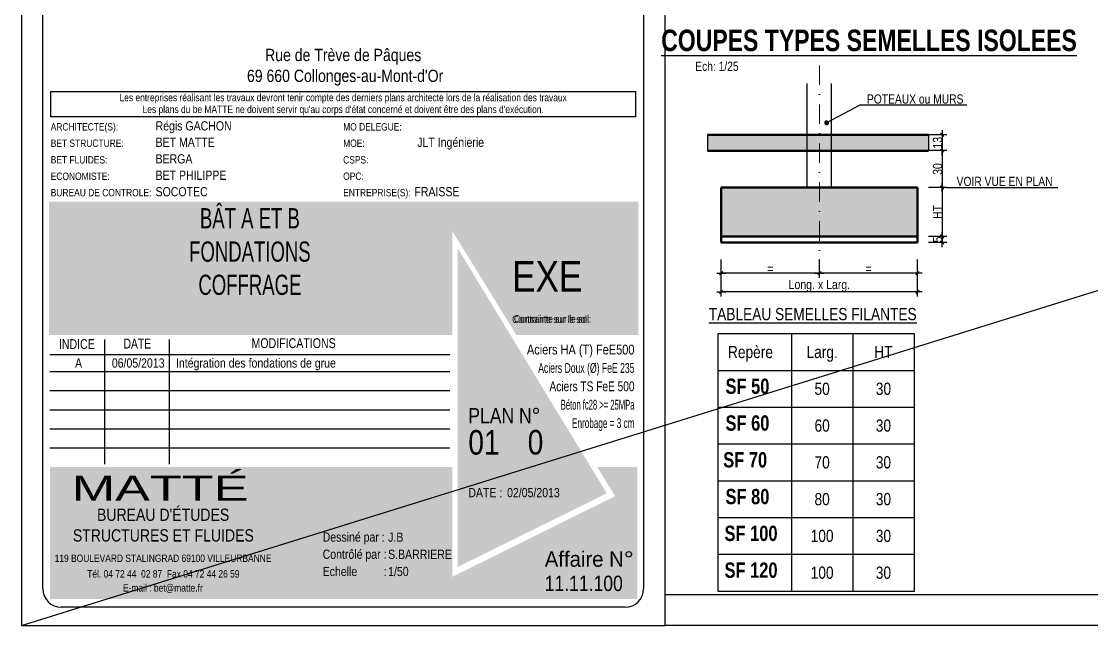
# Model space of a CAD drawing. Header units: centimetres. Extents: x 16433 to 114398, y -50094 to -12305.
# Drawn here: x 37832 to 39578, y -21057 to -20071 of the extents above; entities that cross this region are included whole.
import ezdxf
from ezdxf.enums import TextEntityAlignment as Align

# ---------------------------------------------------------------- set-up
doc = ezdxf.new("R2010")
doc.units = ezdxf.units.CM
doc.header["$LTSCALE"] = 0.5
doc.linetypes.add('TIRETPT2', pattern=[12.7, 6.35, -3.175, 0, -3.175])
doc.linetypes.add('TIRETPTX2', pattern=[50.8, 25.4, -12.7, 0, -12.7])
doc.layers.get('DEFPOINTS').update_dxf_attribs({"linetype": 'CONTINUOUS'})
for name, color, linetype in [('01_Cad_2', 5, 'CONTINUOUS'), ('01_cartouche', 7, 'CONTINUOUS'), ('01_cote_gen', 4, 'CONTINUOUS'), ('01_linteaux', 2, 'CONTINUOUS'), ('01_poch_murs', 253, 'CONTINUOUS'), ('01_poch_poteaux', 250, 'CONTINUOUS'), ('01_texte', 230, 'CONTINUOUS'), ('AA_COTES', 2, 'CONTINUOUS')]:
    doc.layers.add(name, color=color, linetype=linetype)
doc.layers.add('01_murs_coup', color=5, linetype='CONTINUOUS', lineweight=60)
doc.layers.add('01_tram_axes', color=2, linetype='TIRETPTX2', lineweight=9)
doc.styles.add('arialstyle', font='ARIALN.TTF')
doc.styles.add('cartouche', font='ARIALN.TTF', dxfattribs={"width": 0.01})
doc.styles.add('impact', font='impact.ttf')
doc.styles.add('MATTE_TXT', font='arial.ttf')
doc.styles.add('STYLE2', font='ARIALN.TTF')
doc.styles.add('stylemattecart', font='ARIALN.TTF')
doc.dimstyles.new('JB25', dxfattribs={"dimscale": 0.1, "dimtxt": 150, "dimasz": 15, "dimexe": 0.1, "dimexo": 0.1, "dimgap": 0.09, "dimtad": 1, "dimdec": 1, "dimlfac": 0.5, "dimdsep": 46, "dimtxsty": 'STYLE2', "dimblk1": 'BOND_G', "dimblk2": 'BOND_D', "dimsah": 1, "dimcen": 1.5, "dimdle": 0.01, "dimse1": 1, "dimse2": 1, "dimclrd": 4, "dimclre": 2, "dimclrt": 6, "dimazin": 2, "dimtfac": 2.333333, "dimtdec": 1, "dimtix": 1, "dimtmove": 2, "dimatfit": 3, "dimldrblk": 'BOND_G', "dimfxl": 1, "dimtolj": 1, "dimtzin": 0, "dimarcsym": 0})

# ---------------------------------------------------------------- blocks, each defined once
blk = doc.blocks.new('BOND_G')
at = {"layer": 'AA_COTES', "color": 0}
for p, q in [((0, -5), (0, 15)), ((5, 0), (-5, 0)), ((1.8, 1.8), (-1.8, -1.8))]:
    blk.add_line(p, q, dxfattribs=at)
blk = doc.blocks.new('BOND_D')
at = {"layer": 'AA_COTES', "color": 0}
for p, q in [((5, 0), (-5, 0)), ((-1.8, -1.8), (1.8, 1.8)), ((0, 5), (0, -15))]:
    blk.add_line(p, q, dxfattribs=at)
blk = doc.blocks.new('*D337')
at = {"layer": '01_cote_gen', "color": 4, "lineweight": -2, "transparency": 16777216}
blk.add_line((39334.5, -20257.4), (39334.5, -20280.4), dxfattribs=at)
at = {"layer": 'DEFPOINTS', "color": 0, "transparency": 16777216}
for p in [(39312, -20255.9), (39312, -20281.9), (39334.5, -20281.9)]:
    blk.add_point(p, dxfattribs=at)
at = {"layer": '01_cote_gen', "color": 4, "lineweight": -2, "transparency": 16777216, "xscale": 1.5, "yscale": 1.5, "zscale": 1.5}
for name, p, rotation in [('BOND_G', (39334.5, -20255.9), 90), ('BOND_D', (39334.5, -20281.9), 270)]:
    blk.add_blockref(name, p, dxfattribs=dict(at, rotation=rotation))
at = {"layer": '01_cote_gen', "color": 6, "transparency": 16777216, "insert": (39326.9, -20268.9), "char_height": 15, "attachment_point": 5, "rotation": 90, "style": 'STYLE2'}
blk.add_mtext('\\A1;13', dxfattribs=at)
blk = doc.blocks.new('*D338')
at = {"layer": '01_poch_poteaux', "color": 4, "lineweight": -2, "transparency": 16777216}
blk.add_line((39292.6, -20481.9), (39135.6, -20481.9), dxfattribs=at)
at = {"layer": 'DEFPOINTS', "color": 0, "transparency": 16777216}
for p in [(39294.1, -20431.9), (39134.1, -20443.8), (39134.1, -20481.9)]:
    blk.add_point(p, dxfattribs=at)
at = {"layer": '01_poch_poteaux', "color": 4, "lineweight": -2, "transparency": 16777216, "xscale": 1.5, "yscale": 1.5, "zscale": 1.5, "rotation": 180}
blk.add_blockref('BOND_D', (39134.1, -20481.9), dxfattribs=at)
at = {"layer": '01_poch_poteaux', "color": 4, "lineweight": -2, "transparency": 16777216, "xscale": 1.5, "yscale": 1.5, "zscale": 1.5}
blk.add_blockref('BOND_G', (39294.1, -20481.9), dxfattribs=at)
at = {"layer": '01_poch_poteaux', "color": 6, "transparency": 16777216, "insert": (39214.1, -20474.4), "char_height": 15, "attachment_point": 5, "style": 'STYLE2'}
blk.add_mtext('\\A1;=', dxfattribs=at)
blk = doc.blocks.new('*D339')
at = {"layer": '01_poch_poteaux', "color": 4, "lineweight": -2, "transparency": 16777216}
blk.add_line((39132.6, -20481.9), (38975.6, -20481.9), dxfattribs=at)
at = {"layer": 'DEFPOINTS', "color": 0, "transparency": 16777216}
for p in [(39134.1, -20431.9), (38974.1, -20443.8), (38974.1, -20481.9)]:
    blk.add_point(p, dxfattribs=at)
at = {"layer": '01_poch_poteaux', "color": 4, "lineweight": -2, "transparency": 16777216, "xscale": 1.5, "yscale": 1.5, "zscale": 1.5, "rotation": 180}
blk.add_blockref('BOND_D', (38974.1, -20481.9), dxfattribs=at)
at = {"layer": '01_poch_poteaux', "color": 4, "lineweight": -2, "transparency": 16777216, "xscale": 1.5, "yscale": 1.5, "zscale": 1.5}
blk.add_blockref('BOND_G', (39134.1, -20481.9), dxfattribs=at)
at = {"layer": '01_poch_poteaux', "color": 6, "transparency": 16777216, "insert": (39054.1, -20474.4), "char_height": 15, "attachment_point": 5, "style": 'STYLE2'}
blk.add_mtext('\\A1;=', dxfattribs=at)
blk = doc.blocks.new('*D340')
at = {"layer": '01_cote_gen', "color": 4, "lineweight": -2, "transparency": 16777216}
blk.add_line((39334.5, -20283.4), (39334.5, -20340.4), dxfattribs=at)
at = {"layer": 'DEFPOINTS', "color": 0, "transparency": 16777216}
for p in [(39312, -20281.9), (39294.1, -20341.9), (39334.5, -20341.9)]:
    blk.add_point(p, dxfattribs=at)
at = {"layer": '01_cote_gen', "color": 4, "lineweight": -2, "transparency": 16777216, "xscale": 1.5, "yscale": 1.5, "zscale": 1.5}
for name, p, rotation in [('BOND_G', (39334.5, -20281.9), 90), ('BOND_D', (39334.5, -20341.9), 270)]:
    blk.add_blockref(name, p, dxfattribs=dict(at, rotation=rotation))
at = {"layer": '01_cote_gen', "color": 6, "transparency": 16777216, "insert": (39326.9, -20311.9), "char_height": 15, "attachment_point": 5, "rotation": 90, "style": 'STYLE2'}
blk.add_mtext('\\A1;30', dxfattribs=at)
blk = doc.blocks.new('*D341')
at = {"layer": '01_cote_gen', "color": 4, "lineweight": -2, "transparency": 16777216}
blk.add_line((39334.5, -20423.4), (39334.5, -20430.4), dxfattribs=at)
at = {"layer": 'DEFPOINTS', "color": 0, "transparency": 16777216}
for p in [(39294.1, -20421.9), (39294.1, -20431.9), (39334.5, -20431.9)]:
    blk.add_point(p, dxfattribs=at)
at = {"layer": '01_cote_gen', "color": 4, "lineweight": -2, "transparency": 16777216, "xscale": 1.5, "yscale": 1.5, "zscale": 1.5}
for name, p, rotation in [('BOND_G', (39334.5, -20421.9), 90), ('BOND_D', (39334.5, -20431.9), 270)]:
    blk.add_blockref(name, p, dxfattribs=dict(at, rotation=rotation))
at = {"layer": '01_cote_gen', "color": 6, "transparency": 16777216, "insert": (39326.9, -20426.9), "char_height": 15, "attachment_point": 5, "rotation": 90, "style": 'STYLE2'}
blk.add_mtext('\\A1;5', dxfattribs=at)
blk = doc.blocks.new('*D342')
at = {"layer": '01_cote_gen', "color": 4, "lineweight": -2, "transparency": 16777216}
blk.add_line((39292.6, -20512.2), (38975.6, -20512.2), dxfattribs=at)
at = {"layer": 'DEFPOINTS', "color": 0, "transparency": 16777216}
for p in [(38974.1, -20489.4), (39294.1, -20489.4), (38974.1, -20512.2)]:
    blk.add_point(p, dxfattribs=at)
at = {"layer": '01_cote_gen', "color": 4, "lineweight": -2, "transparency": 16777216, "xscale": 1.5, "yscale": 1.5, "zscale": 1.5, "rotation": 180}
blk.add_blockref('BOND_D', (38974.1, -20512.2), dxfattribs=at)
at = {"layer": '01_cote_gen', "color": 4, "lineweight": -2, "transparency": 16777216, "xscale": 1.5, "yscale": 1.5, "zscale": 1.5}
blk.add_blockref('BOND_G', (39294.1, -20512.2), dxfattribs=at)
at = {"layer": '01_cote_gen', "color": 6, "transparency": 16777216, "insert": (39134.1, -20502.5), "char_height": 15, "attachment_point": 5, "style": 'STYLE2'}
blk.add_mtext('\\A1;Long. x Larg.', dxfattribs=at)
blk = doc.blocks.new('*D343')
at = {"layer": '01_cote_gen', "color": 4, "lineweight": -2, "transparency": 16777216}
blk.add_line((39334.5, -20343.4), (39334.5, -20420.4), dxfattribs=at)
at = {"layer": 'DEFPOINTS', "color": 0, "transparency": 16777216}
for p in [(39312, -20341.9), (39312, -20421.9), (39334.5, -20421.9)]:
    blk.add_point(p, dxfattribs=at)
at = {"layer": '01_cote_gen', "color": 4, "lineweight": -2, "transparency": 16777216, "xscale": 1.5, "yscale": 1.5, "zscale": 1.5}
for name, p, rotation in [('BOND_G', (39334.5, -20341.9), 90), ('BOND_D', (39334.5, -20421.9), 270)]:
    blk.add_blockref(name, p, dxfattribs=dict(at, rotation=rotation))
at = {"layer": '01_cote_gen', "color": 6, "transparency": 16777216, "insert": (39327, -20381.9), "char_height": 15, "attachment_point": 5, "rotation": 90, "style": 'STYLE2'}
blk.add_mtext('\\A1;HT', dxfattribs=at)
blk = doc.blocks.new('cartouche')
at = {"layer": '01_cartouche', "linetype": 'Continuous'}
h = blk.add_hatch(color=9, dxfattribs=at)
h.dxf.hatch_style = 2
h.paths.add_polyline_path([(201.29, 138.27), (9.04, 138.27), (9.04, 94.77), (140.54, 94.77), (140.54, 128.83), (161.5, 94.77), (201.29, 94.77)])
h.paths.add_polyline_path([(19.8, 134.02), (128.42, 134.02), (128.42, 99.69), (19.8, 99.69)], flags=24)
h.paths.add_polyline_path([(165.21, 118.17), (189.01, 118.17), (189.01, 121.77), (165.21, 121.77)], flags=24)
h.paths.add_polyline_path([(165.06, 121.95), (188.85, 121.95), (188.85, 125.55), (165.06, 125.55)], flags=24)
h.paths.add_polyline_path([(164.75, 124.99), (197.04, 124.99), (197.04, 130.47), (164.75, 130.47)], flags=24)
h.paths.add_polyline_path([(164.75, 129.38), (192.99, 129.38), (192.99, 134.86), (164.75, 134.86)], flags=24)
h = blk.add_hatch(color=1, dxfattribs=at)
h.dxf.hatch_style = 2
h.paths.add_polyline_path([(142.31, 123.14), (142.31, 19.11), (190.98, 43.16)])
h.paths.add_polyline_path([(146.22, 52.87), (171.84, 53.08), (171.77, 60.71), (146.16, 60.49)], flags=24)
h.paths.add_polyline_path([(144.69, 40.51), (195.97, 40.77), (195.9, 53.02), (144.63, 52.76)], flags=9)
h = blk.add_hatch(color=8, dxfattribs=at)
h.dxf.hatch_style = 2
h.paths.add_polyline_path([(201, 51.7), (187.86, 51.7), (193.68, 42.22), (140.58, 15.92), (140.58, 51.7), (9.32, 51.7), (9.32, 8.73), (201, 8.73)])
h.paths.add_polyline_path([(169.59, 17.82), (198.01, 17.82), (198.01, 25.58), (169.59, 25.58)], flags=24)
h.paths.add_polyline_path([(10.14, 40.21), (82.44, 40.21), (82.44, 9.41), (10.14, 9.41)], flags=24)
h.paths.add_polyline_path([(14.34, 38.67), (123, 38.67), (123, 50.97), (14.34, 50.97)], flags=24)
h.paths.add_polyline_path([(98.01, 27.1), (109.04, 27.1), (109.04, 33.28), (98.01, 33.28)], flags=24)
h.paths.add_polyline_path([(169.36, 10.06), (198.67, 10.06), (198.67, 17.72), (169.36, 17.72)], flags=24)
h.paths.add_polyline_path([(118.58, 11.01), (129.52, 11.01), (129.52, 17.19), (118.58, 17.19)], flags=24)
h.paths.add_polyline_path([(118.24, 18.53), (129.18, 18.53), (129.18, 24.71), (118.24, 24.71)], flags=24)
h.paths.add_polyline_path([(98.45, 11.06), (110.22, 11.06), (110.22, 17.24), (98.45, 17.24)], flags=24)
h.paths.add_polyline_path([(99.88, 18.73), (110.33, 18.73), (110.33, 24.92), (99.88, 24.92)], flags=24)
h.paths.add_polyline_path([(118.01, 34.5), (128.35, 34.5), (128.35, 40.68), (118.01, 40.68)], flags=24)
h.paths.add_polyline_path([(100.48, 35), (109.87, 35), (109.87, 41.18), (100.48, 41.18)], flags=24)
h.paths.add_polyline_path([(97.54, 42.76), (110.14, 42.76), (110.14, 48.95), (97.54, 48.95)], flags=8)
h.paths.add_polyline_path([(118.28, 42.6), (127.74, 42.6), (127.74, 48.79), (118.28, 48.79)], flags=24)
h.paths.add_polyline_path([(118.47, 26.69), (128.92, 26.69), (128.92, 32.87), (118.47, 32.87)], flags=24)
for p, q in [((210, 297), (0, 297)), ((0, 297), (0, 0)), ((210, 0), (210, 297)), ((0, 0), (210, 0))]:
    blk.add_line(p, q, dxfattribs=at)
at = {"layer": '01_cartouche', "color": 7, "linetype": 'Continuous'}
for p, q in [((13, 290.4), (197, 290.4)), ((7, 12), (7, 284.4)), ((203, 284.4), (203, 58.41)), ((203, 58.41), (203, 12)), ((197, 6), (13, 6))]:
    blk.add_line(p, q, dxfattribs=at)
at = {"layer": '01_cartouche', "color": 7}
for p, q in [((9.57, 174.23), (200.39, 174.23)), ((9.57, 166.04), (9.57, 174.23)), ((200.39, 174.23), (200.39, 166.04)), ((200.39, 166.04), (9.57, 166.04))]:
    blk.add_line(p, q, dxfattribs=at)
at = {"layer": '01_cartouche', "color": 8}
for p, q in [((27.07, 93.32), (27.07, 52.64)), ((48.19, 93.32), (48.19, 52.64)), ((9.29, 88.46), (139.8, 88.46)), ((9.29, 82.88), (139.8, 82.88)), ((9.29, 76.66), (139.8, 76.66)), ((9.29, 70.44), (139.8, 70.44)), ((9.29, 64.22), (139.8, 64.22)), ((9.29, 58), (139.8, 58))]:
    blk.add_line(p, q, dxfattribs=at)
at = {"layer": '01_cartouche', "color": 7, "linetype": 'Continuous'}
for centre, start, end in [((13, 284.4), 90, 180), ((197, 284.4), 0, 90), ((13, 12), 180, 270), ((197, 12), 270, 0)]:
    blk.add_arc(centre, 6, start, end, dxfattribs=at)
at = {"layer": '01_cartouche', "color": 7, "style": 'stylemattecart'}
for s, p in [('Les entreprises réalisant les travaux devront tenir compte des derniers plans architecte lors de la réalisation des travaux', (104.98, 172.31)), ("Les plans du be MATTE ne doivent servir qu'au corps d'état concerné et doivent être des plans d'exécution.", (104.98, 168.44))]:
    blk.add_text(s, height=2.4, dxfattribs=at).set_placement(p, align=Align.MIDDLE_CENTER)
at = {"layer": '01_cartouche', "color": 8, "style": 'cartouche'}
for s, p in [('ARCHITECTE(S):', (9.57, 161.54)), ('MO DELEGUE:', (104.98, 161.54)), ('BET STRUCTURE:', (9.57, 156.19)), ('MOE:', (104.98, 156.19)), ('BET FLUIDES:', (9.57, 150.78)), ('CSPS:', (104.98, 150.78)), ('ECONOMISTE:', (9.57, 145.42)), ('OPC:', (104.98, 145.42)), ('BUREAU DE CONTROLE:', (9.57, 140.07)), ('ENTREPRISE(S):', (104.98, 140.07))]:
    blk.add_text(s, height=2.4, dxfattribs=at).set_placement(p)
at = {"layer": '01_cartouche', "color": 7, "style": 'stylemattecart'}
for s, height, p in [('Contrainte sur le sol:', 2.4, (160.09, 98.75)), ('Contrainte sur le sol:', 2.4, (160.7, 98.88)), ('Dessiné par :', 3, (98.29, 27.4)), ('Contrôlé par :', 3, (98.29, 21.79)), ('119 BOULEVARD STALINGRAD 69100 VILLEURBANNE', 2.4, (10.85, 20.77)), ('Tél. 04 72 44  02 87  Fax 04 72 44 26 59', 2.4, (21.47, 15.69)), ('Echelle         :', 3, (98.29, 16.17)), ('E-mail : bet@matte.fr', 2.4, (33.15, 11.11))]:
    blk.add_text(s, height=height, dxfattribs=at).set_placement(p)
for s, height, width, p, p2 in [('INDICE', 3.2, 0.941138, (12.26, 90.26), (23.95, 90.26)), ('DATE', 3.2, 0.922192, (33.32, 90.4), (42.33, 90.4)), ('MODIFICATIONS', 3.2, 0.943218, (75.07, 90.56), (102.54, 90.56)), ('Aciers HA (T) FeE500', 3.2, 0.978863, (164.93, 88.47), (200.02, 88.47)), ('Aciers Doux (Ø) FeE 235', 3.2, 0.76709, (168.61, 82.47), (200.02, 82.47)), ('Aciers TS FeE 500', 3.2, 0.901377, (172.29, 76.47), (200.02, 76.47)), ('Béton fc28 >= 25MPa', 3.2, 0.678142, (175.97, 70.47), (200.02, 70.47)), ('Enrobage = 3 cm', 3.2, 0.726904, (179.65, 64.47), (200.02, 64.47)), ('Affaire N°', 5, 1.15762, (170.75, 19.2), (199.77, 19.2))]:
    blk.add_text(s, height=height, dxfattribs=dict(at, width=width)).set_placement(p, p2, align=Align.FIT)
at = {"layer": '01_cartouche', "color": 255, "style": 'stylemattecart'}
for s, height, p in [('PLAN N°', 5, (145.81, 66)), ('DATE :', 3, (145.81, 41.88)), ("BUREAU D'ÉTUDES", 4, (24.67, 34.17)), ('STRUCTURES ET FLUIDES', 4, (16.78, 27.43))]:
    blk.add_text(s, height=height, dxfattribs=at).set_placement(p)
at = {"layer": '01_cartouche', "color": 255, "style": 'stylemattecart', "width": 1.812358}
blk.add_text('MATTÉ', height=8.2, dxfattribs=at).set_placement((16.39, 40.72), (74.09, 40.72), align=Align.FIT)
at = {"layer": '01_cartouche', "color": 7, "style": 'stylemattecart'}
for tag, height, p in [('NOMCLIENT', 6, (105, 279.92)), ('ADRESSE1CLIENT', 5, (105, 265.34)), ('ADRESSE2CLIENT', 5, (104.99, 256.77)), ('NOMAFFAIRE1', 9, (104.99, 237.97)), ('NOMAFFAIRE2', 9, (104.99, 222.09)), ('NOMAFFAIRE3', 9, (104.98, 206.35)), ('ADRESSE1AFFAIRE', 4, (104.98, 186.2)), ('ADRESSE2AFFAIRE', 4, (104.98, 179.38)), ('INDICE-A', 3, (18.18, 85.67)), ('DATE-A', 3, (37.63, 85.67)), ('INDICE-B', 3, (18.18, 80.1)), ('DATE-B', 3, (37.63, 80.1)), ('INDICE-C', 3, (18.18, 73.87)), ('DATE-C', 3, (37.63, 73.87)), ('INDICE-D', 3, (18.18, 67.65)), ('DATE-D', 3, (37.63, 67.65)), ('INDICE-E', 3, (18.18, 61.43)), ('DATE-E', 3, (37.63, 61.43)), ('INDICE-F', 3, (18.18, 55.21)), ('DATE-F', 3, (37.63, 55.21))]:
    blk.add_attdef(tag, text='', height=height, dxfattribs=at).set_placement(p, align=Align.MIDDLE_CENTER)
for tag, height, p in [('NOMARCHI', 3, (43.77, 160.66)), ('MODEL', 3, (128.21, 160.66)), ('BETSTRUCTURE', 3, (43.77, 155.31)), ('MOE', 3, (128.21, 155.31)), ('BETFLUIDES', 3, (43.77, 149.9)), ('CSPS', 3, (128.21, 149.9)), ('ECONOMISTE', 3, (43.77, 144.54)), ('OPC', 3, (128.21, 144.54)), ('BDC', 3, (43.77, 139.19)), ('NOMENTREPRISE', 3, (128.21, 139.19)), ('NUMBAT', 5.4, (160.09, 122.94)), ('PHASE', 10, (160.09, 105.94)), ('CONT-SOL', 2.4, (186, 98.05)), ('NOMDESS', 3, (119.64, 26.46)), ('NOMING', 3, (119.64, 20.85)), ('ECH', 3, (119.64, 15.27)), ('NUMAFF', 5, (170.73, 9.78))]:
    blk.add_attdef(tag, text='', height=height, dxfattribs=at).set_placement(p, align=Align.BOTTOM_LEFT)
at = {"layer": '01_cartouche', "color": 7, "style": 'stylemattecart', "width": 0.8}
for tag, p in [('TITRTEPLAN1', (74.54, 132.91)), ('TITRTEPLAN2', (74.54, 122.03)), ('TITRTEPLAN3', (74.54, 111.2)), ('TITRTEPLAN4', (74.54, 100.28))]:
    blk.add_attdef(tag, text='', height=6.6, dxfattribs=at).set_placement(p, align=Align.MIDDLE_CENTER)
at = {"layer": '01_cartouche', "color": 7, "style": 'stylemattecart'}
for tag, p in [('MODIF-A', (49.48, 85.67)), ('MODIF-B', (49.48, 80.1)), ('MODIF-C', (49.48, 73.87)), ('MODIF-D', (49.48, 67.65)), ('MODIF-E', (49.48, 61.43)), ('MODIF-F', (49.48, 55.21))]:
    blk.add_attdef(tag, text='', height=3, dxfattribs=at).set_placement(p, align=Align.MIDDLE_LEFT)
at = {"layer": '01_cartouche', "color": 255, "style": 'stylemattecart'}
for tag, height, p in [('N°PLAN', 8, (145.81, 53.39)), ('IND-PLAN', 8, (164.01, 53.38)), ('DATEPLAN', 3, (158.46, 40.99))]:
    blk.add_attdef(tag, text='', height=height, dxfattribs=at).set_placement(p, align=Align.BOTTOM_LEFT)

msp = doc.modelspace()

# ---------------------------------------------------------------- hatches: boundary and pattern name
at = {"layer": '01_poch_murs'}
h = msp.add_hatch(color=256, dxfattribs=at)
h.dxf.hatch_style = 1
h.paths.add_polyline_path([(39312.029, -20255.933), (38951.327, -20255.931), (38951.327, -20281.931), (39312.029, -20281.933)])
h.paths.add_polyline_path([(39294.121, -20341.93), (38974.121, -20341.93), (38974.121, -20421.93), (39294.121, -20421.93)])

# ---------------------------------------------------------------- linework, layer by layer
at = {"layer": '01_cote_gen'}
msp.add_line((47895.797, -21056.715), (38882.394, -21056.715), dxfattribs=at)
at = {"layer": '01_linteaux'}
for p, q in [((39114.121, -20341.93), (39114.121, -20172.341)), ((39154.121, -20341.93), (39154.121, -20172.341))]:
    msp.add_line(p, q, dxfattribs=at)
at = {"layer": '01_murs_coup', "linetype": 'Continuous', "lineweight": 50}
for p, q in [((38951.327, -20255.931), (39312.029, -20255.933)), ((38951.327, -20281.931), (39312.029, -20281.933)), ((39294.121, -20341.93), (38974.121, -20341.93)), ((38974.121, -20341.93), (38974.121, -20431.93)), ((39294.121, -20431.93), (39294.121, -20341.93)), ((39294.121, -20421.93), (38974.121, -20421.93)), ((39294.121, -20431.93), (38974.121, -20431.93))]:
    msp.add_line(p, q, dxfattribs=at)
at = {"layer": '01_poch_murs'}
for p, q in [((37832.394, -21056.715), (64082.109, -12882.714)), ((38951.327, -20255.931), (38951.327, -20281.931)), ((39312.029, -20255.933), (39312.029, -20281.933))]:
    msp.add_line(p, q, dxfattribs=at)
at = {"layer": '01_texte'}
for p, q in [((39201.32, -20207.3), (39145.977, -20236.397)), ((39201.32, -20207.3), (39374.453, -20207.3)), ((39341.425, -20341.93), (39523.054, -20341.93)), ((38969.055, -20580.421), (39089.055, -20580.421)), ((38969.055, -20640.421), (38969.055, -20580.421)), ((39089.055, -20580.421), (39189.055, -20580.421)), ((39089.055, -20640.421), (39089.055, -20580.421)), ((39189.055, -20580.421), (39289.055, -20580.421)), ((39189.055, -20640.421), (39189.055, -20580.421)), ((39189.055, -20640.421), (39189.055, -20580.421)), ((39289.055, -20640.421), (39289.055, -20580.421)), ((38969.055, -20640.421), (39089.055, -20640.421)), ((38969.055, -20700.421), (38969.055, -20640.421)), ((39089.055, -20640.421), (39189.055, -20640.421)), ((39089.055, -20700.421), (39089.055, -20640.421)), ((39189.055, -20640.421), (39289.055, -20640.421)), ((39189.055, -20700.421), (39189.055, -20640.421)), ((39189.055, -20700.421), (39189.055, -20640.421)), ((39289.055, -20700.421), (39289.055, -20640.421)), ((38969.055, -20700.421), (39089.055, -20700.421)), ((38969.055, -20760.421), (38969.055, -20700.421)), ((39089.055, -20700.421), (39189.055, -20700.421)), ((39089.055, -20760.421), (39089.055, -20700.421)), ((39189.055, -20700.421), (39289.055, -20700.421)), ((39189.055, -20760.421), (39189.055, -20700.421)), ((39189.055, -20760.421), (39189.055, -20700.421)), ((39289.055, -20760.421), (39289.055, -20700.421)), ((38969.055, -20760.421), (39089.055, -20760.421)), ((38969.055, -20820.421), (38969.055, -20760.421)), ((39089.055, -20760.421), (39189.055, -20760.421)), ((39089.055, -20820.421), (39089.055, -20760.421)), ((39189.055, -20760.421), (39289.055, -20760.421)), ((39189.055, -20820.421), (39189.055, -20760.421)), ((39189.055, -20820.421), (39189.055, -20760.421)), ((39289.055, -20820.421), (39289.055, -20760.421)), ((38969.055, -20820.421), (39089.055, -20820.421)), ((38969.055, -20880.421), (38969.055, -20820.421)), ((39089.055, -20820.421), (39189.055, -20820.421)), ((39089.055, -20880.421), (39089.055, -20820.421)), ((39189.055, -20820.421), (39289.055, -20820.421)), ((39189.055, -20880.421), (39189.055, -20820.421)), ((39189.055, -20880.421), (39189.055, -20820.421)), ((39289.055, -20880.421), (39289.055, -20820.421)), ((38969.055, -20880.421), (39089.055, -20880.421)), ((38969.055, -20940.421), (38969.055, -20880.421)), ((39089.055, -20880.421), (39189.055, -20880.421)), ((39089.055, -20940.421), (39089.055, -20880.421)), ((39189.055, -20880.421), (39289.055, -20880.421)), ((39189.055, -20940.421), (39189.055, -20880.421)), ((39189.055, -20940.421), (39189.055, -20880.421)), ((39289.055, -20940.421), (39289.055, -20880.421)), ((38969.055, -20940.421), (39089.055, -20940.421)), ((38969.055, -21000.421), (38969.055, -20940.421)), ((39089.055, -20940.421), (39189.055, -20940.421)), ((39089.055, -21000.421), (39089.055, -20940.421)), ((39189.055, -20940.421), (39289.055, -20940.421)), ((39189.055, -21000.421), (39189.055, -20940.421)), ((39189.055, -21000.421), (39189.055, -20940.421)), ((39289.055, -21000.421), (39289.055, -20940.421)), ((38969.055, -21000.421), (39089.055, -21000.421)), ((39089.055, -21000.421), (39189.055, -21000.421)), ((39189.055, -21000.421), (39289.055, -21000.421)), ((46845.797, -21006.715), (38882.394, -21006.715))]:
    msp.add_line(p, q, dxfattribs=at)
at = {"layer": '01_texte', "const_width": 4}
msp.add_lwpolyline([(39143.977, -20236.397, 1), (39147.977, -20236.397, 1)], format="xyb", close=True, dxfattribs=at)
at = {"layer": '01_tram_axes', "linetype": 'TIRETPT2', "ltscale": 10}
msp.add_line((39134.121, -20142.755), (39134.121, -20489.393), dxfattribs=at)

# ---------------------------------------------------------------- block references
at = {"layer": '01_Cad_2'}
ref = msp.add_blockref('cartouche', (37832.394, -21056.715), dxfattribs=dict(at, xscale=5, yscale=5, zscale=5))
ref.add_attrib('NOMCLIENT', 'COGEDIM', dxfattribs={"layer": '01_cartouche', "color": 7, "height": 30, "style": 'stylemattecart'}).set_placement((38357.384, -19657.099), align=Align.MIDDLE_CENTER)
ref.add_attrib('ADRESSE1CLIENT', '235 Cours Lafayette', dxfattribs={"layer": '01_cartouche', "color": 7, "height": 25, "style": 'stylemattecart'}).set_placement((38357.369, -19730.015), align=Align.MIDDLE_CENTER)
ref.add_attrib('ADRESSE2CLIENT', '69 452  LYON Cedex 06', dxfattribs={"layer": '01_cartouche', "color": 7, "height": 25, "style": 'stylemattecart'}).set_placement((38357.361, -19772.856), align=Align.MIDDLE_CENTER)
ref.add_attrib('NOMAFFAIRE1', "Ô JARDIN D'OR", dxfattribs={"layer": '01_cartouche', "color": 7, "height": 45, "style": 'stylemattecart'}).set_placement((38357.343, -19866.873), align=Align.MIDDLE_CENTER)
ref.add_attrib('NOMAFFAIRE2', 'BÂTIMENT DE 39 LOGEMENTS', dxfattribs={"layer": '01_cartouche', "color": 7, "height": 40, "style": 'stylemattecart'}).set_placement((38357.327, -19946.271), align=Align.MIDDLE_CENTER)
ref.add_attrib('ADRESSE1AFFAIRE', 'Rue de Trève de Pâques', dxfattribs={"layer": '01_cartouche', "color": 7, "height": 20, "style": 'stylemattecart'}).set_placement((38357.292, -20125.738), align=Align.MIDDLE_CENTER)
ref.add_attrib('ADRESSE2AFFAIRE', " 69 660 Collonges-au-Mont-d'Or", dxfattribs={"layer": '01_cartouche', "color": 7, "height": 20, "style": 'stylemattecart'}).set_placement((38357.285, -20159.822), align=Align.MIDDLE_CENTER)
ref.add_attrib('NOMARCHI', 'Régis GACHON', dxfattribs={"layer": '01_cartouche', "color": 7, "height": 15, "style": 'stylemattecart'}).set_placement((38051.266, -20253.409), align=Align.BOTTOM_LEFT)
ref.add_attrib('BETSTRUCTURE', 'BET MATTE', dxfattribs={"layer": '01_cartouche', "color": 7, "height": 15, "style": 'stylemattecart'}).set_placement((38051.266, -20280.181), align=Align.BOTTOM_LEFT)
ref.add_attrib('BETFLUIDES', 'BERGA', dxfattribs={"layer": '01_cartouche', "color": 7, "height": 15, "style": 'stylemattecart'}).set_placement((38051.266, -20307.239), align=Align.BOTTOM_LEFT)
ref.add_attrib('ECONOMISTE', 'BET PHILIPPE', dxfattribs={"layer": '01_cartouche', "color": 7, "height": 15, "style": 'stylemattecart'}).set_placement((38051.266, -20334.01), align=Align.BOTTOM_LEFT)
ref.add_attrib('BDC', 'SOCOTEC', dxfattribs={"layer": '01_cartouche', "color": 7, "height": 15, "style": 'stylemattecart'}).set_placement((38051.266, -20360.787), align=Align.BOTTOM_LEFT)
ref.add_attrib('MOE', ' JLT Ingénierie', dxfattribs={"layer": '01_cartouche', "color": 7, "height": 15, "style": 'stylemattecart'}).set_placement((38473.458, -20280.181), align=Align.BOTTOM_LEFT)
ref.add_attrib('NOMENTREPRISE', 'FRAISSE', dxfattribs={"layer": '01_cartouche', "color": 7, "height": 15, "style": 'stylemattecart'}).set_placement((38473.458, -20360.787), align=Align.BOTTOM_LEFT)
ref.add_attrib('TITRTEPLAN1', 'BÂT A ET B', dxfattribs={"layer": '01_cartouche', "color": 7, "height": 33, "style": 'stylemattecart', "width": 0.8}).set_placement((38205.112, -20392.163), align=Align.MIDDLE_CENTER)
ref.add_attrib('TITRTEPLAN2', 'FONDATIONS', dxfattribs={"layer": '01_cartouche', "color": 7, "height": 33, "style": 'stylemattecart', "width": 0.8}).set_placement((38205.112, -20446.554), align=Align.MIDDLE_CENTER)
ref.add_attrib('TITRTEPLAN3', 'COFFRAGE', dxfattribs={"layer": '01_cartouche', "color": 7, "height": 33, "style": 'stylemattecart', "width": 0.8}).set_placement((38205.112, -20500.713), align=Align.MIDDLE_CENTER)
ref.add_attrib('PHASE', 'EXE', dxfattribs={"layer": '01_cartouche', "color": 7, "height": 50, "style": 'stylemattecart'}).set_placement((38632.859, -20527.034), align=Align.BOTTOM_LEFT)
ref.add_attrib('N°PLAN', '01', dxfattribs={"layer": '01_cartouche', "color": 255, "height": 40, "style": 'stylemattecart'}).set_placement((38561.433, -20789.76), align=Align.BOTTOM_LEFT)
ref.add_attrib('IND-PLAN', '0', dxfattribs={"layer": '01_cartouche', "color": 255, "height": 40, "style": 'stylemattecart'}).set_placement((38658.326, -20789.58), align=Align.BOTTOM_LEFT)
ref.add_attrib('DATEPLAN', '02/05/2013', dxfattribs={"layer": '01_cartouche', "color": 255, "height": 15, "style": 'stylemattecart'}).set_placement((38624.673, -20851.742), align=Align.BOTTOM_LEFT)
ref.add_attrib('NUMAFF', '11.11.100', dxfattribs={"layer": '01_cartouche', "color": 7, "height": 25, "style": 'stylemattecart'}).set_placement((38686.069, -21007.807), align=Align.BOTTOM_LEFT)
ref.add_attrib('NOMDESS', 'J.B', dxfattribs={"layer": '01_cartouche', "color": 7, "height": 15, "style": 'stylemattecart'}).set_placement((38430.6, -20924.415), align=Align.BOTTOM_LEFT)
ref.add_attrib('NOMING', 'S.BARRIERE', dxfattribs={"layer": '01_cartouche', "color": 7, "height": 15, "style": 'stylemattecart'}).set_placement((38430.6, -20952.454), align=Align.BOTTOM_LEFT)
ref.add_attrib('ECH', '1/50', dxfattribs={"layer": '01_cartouche', "color": 7, "height": 15, "style": 'stylemattecart'}).set_placement((38430.6, -20980.372), align=Align.BOTTOM_LEFT)
ref.add_attrib('INDICE-A', ' A', dxfattribs={"layer": '01_cartouche', "color": 7, "height": 15, "style": 'stylemattecart'}).set_placement((37923.271, -20628.348), align=Align.MIDDLE_CENTER)
ref.add_attrib('DATE-A', ' 06/05/2013', dxfattribs={"layer": '01_cartouche', "color": 7, "height": 15, "style": 'stylemattecart'}).set_placement((38020.52, -20628.348), align=Align.MIDDLE_CENTER)
ref.add_attrib('MODIF-A', ' Intégration des fondations de grue', dxfattribs={"layer": '01_cartouche', "color": 7, "height": 15, "style": 'stylemattecart'}).set_placement((38079.769, -20628.348), align=Align.MIDDLE_LEFT)
at = {"layer": '01_cote_gen', "color": 4, "xscale": 1.5, "yscale": 1.5, "zscale": 1.5}
for name, p, rotation in [('BOND_G', (39334.529, -20341.93), 90), ('BOND_D', (39334.529, -20421.93), 270)]:
    msp.add_blockref(name, p, dxfattribs=dict(at, rotation=rotation))

# ---------------------------------------------------------------- texts
at = {"layer": '01_cartouche', "color": 255, "style": 'arialstyle', "width": 1.812358}
msp.add_text('MATTÉ', height=41, dxfattribs=at).set_placement((37914.367, -20853.118), (38202.825, -20853.118), align=Align.FIT)
at = {"layer": '01_cartouche', "color": 255, "style": 'arialstyle'}
for s, p in [("BUREAU D'ÉTUDES", (37955.76, -20885.852)), ('STRUCTURES ET FLUIDES', (37916.278, -20919.54))]:
    msp.add_text(s, height=20, dxfattribs=at).set_placement(p)
at = {"layer": '01_cartouche', "color": 7, "style": 'arialstyle'}
for s, p in [('119 BOULEVARD STALINGRAD 69100 VILLEURBANNE', (37886.619, -20952.873)), ('Tél. 04 72 44  02 87  Fax 04 72 44 26 59', (37939.756, -20978.272)), ('E-mail : bet@matte.fr', (37998.156, -21001.152))]:
    msp.add_text(s, height=12, dxfattribs=at).set_placement(p)
at = {"layer": '01_texte', "style": 'impact'}
for s, height, p in [('%%UCOUPES TYPES SEMELLES ISOLEES', 35, (39215.11, -20129.924)), ('SF 50', 25, (39016.783, -20686.222)), ('SF 60', 25, (39016.783, -20746.222)), ('SF 70 ', 25, (39016.783, -20806.222)), ('SF 80', 25, (39016.783, -20866.222)), ('SF 100', 25, (39022.618, -20926.222)), ('SF 120', 25, (39022.618, -20986.222))]:
    msp.add_text(s, height=height, dxfattribs=at).set_placement(p, align=Align.BOTTOM_CENTER)
at = {"layer": '01_texte', "style": 'MATTE_TXT', "width": 0.8}
for s, height, p in [('Ech: 1/25', 15, (38966.952, -20156.291)), ('POTEAUX ou MURS', 15, (39290.417, -20209.628)), ('VOIR VUE EN PLAN', 15, (39436.244, -20344.083)), ('%%UTABLEAU SEMELLES FILANTES', 20, (39123.262, -20564.512)), ('Repère', 20, (39021.701, -20626.364)), ('Larg.', 20, (39138.598, -20626.364)), ('HT', 20, (39238.598, -20626.364)), ('50', 20, (39138.598, -20686.364)), ('30', 20, (39238.598, -20686.364)), ('60', 20, (39138.598, -20746.364)), ('30', 20, (39238.598, -20746.364)), ('70', 20, (39138.598, -20806.364)), ('30', 20, (39238.598, -20806.364)), ('80', 20, (39138.598, -20866.364)), ('30', 20, (39238.598, -20866.364)), ('100', 20, (39138.598, -20926.364)), ('30', 20, (39238.598, -20926.364)), ('100', 20, (39138.598, -20986.364)), ('30', 20, (39238.598, -20986.364))]:
    msp.add_text(s, height=height, dxfattribs=at).set_placement(p, align=Align.BOTTOM_CENTER)

# ---------------------------------------------------------------- dimensions: what is measured, and where the dimension line sits
at = {"layer": '01_cote_gen'}
for base, p1, p2, picture, middle in [((39334.529, -20281.933), (39312.029, -20255.933), (39312.029, -20281.933), '*D337', (39326.861, -20268.933)), ((39334.529, -20341.93), (39312.029, -20281.933), (39294.121, -20341.93), '*D340', (39326.861, -20311.931)), ((39334.529, -20431.93), (39294.121, -20421.93), (39294.121, -20431.93), '*D341', (39326.892, -20426.93))]:
    dim = msp.add_linear_dim(base=base, p1=p1, p2=p2, angle=90, dimstyle='JB25', dxfattribs=at)
    dim.commit()
    dim.dimension.update_dxf_attribs({"geometry": picture, "text_midpoint": middle})
dim = msp.add_linear_dim(base=(39334.529, -20421.93), p1=(39312.029, -20341.93), p2=(39312.029, -20421.93), angle=90, text='HT', dimstyle='JB25', dxfattribs=at)
dim.commit()
dim.dimension.update_dxf_attribs({"geometry": '*D343', "text_midpoint": (39327.02, -20381.93)})
dim = msp.add_linear_dim(base=(38974.121, -20512.201), p1=(39294.121, -20489.393), p2=(38974.121, -20489.393), text='Long. x Larg.', dimstyle='JB25', dxfattribs=at)
dim.commit()
dim.dimension.update_dxf_attribs({"geometry": '*D342', "text_midpoint": (39134.121, -20502.487)})
at = {"layer": '01_poch_poteaux'}
for base, p1, p2, picture, middle in [((38974.121, -20481.893), (39134.121, -20431.93), (38974.121, -20443.837), '*D339', (39054.121, -20474.384)), ((39134.121, -20481.893), (39294.121, -20431.93), (39134.121, -20443.837), '*D338', (39214.121, -20474.384))]:
    dim = msp.add_linear_dim(base=base, p1=p1, p2=p2, text='=', dimstyle='JB25', dxfattribs=at)
    dim.commit()
    dim.dimension.update_dxf_attribs({"geometry": picture, "text_midpoint": middle})

doc.saveas('drawing.dxf')
